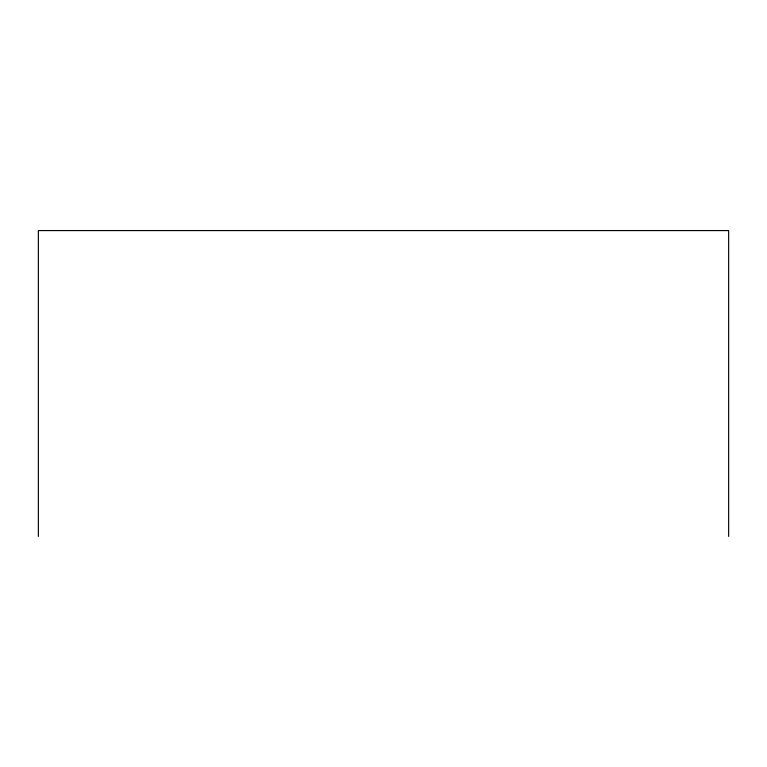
<?xml version="1.0" encoding="UTF-8"?>
<svg xmlns="http://www.w3.org/2000/svg" width="767" height="767" viewBox="0 0 767 767"><rect width="100%" height="100%" fill="white"/><g stroke="black" fill="none" stroke-linecap="round" stroke-linejoin="round"><path stroke-width="1.15" d="M728.65 536.421L728.65 230.579L38.35 230.579L38.35 536.421"/></g></svg>
